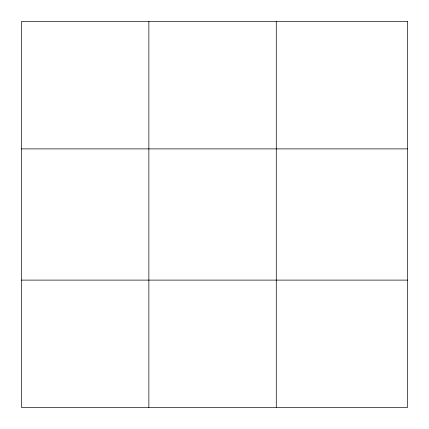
<?xml version="1.0" encoding="UTF-8"?>
<svg xmlns="http://www.w3.org/2000/svg" width="429" height="429" viewBox="0 0 429 429"><rect width="100%" height="100%" fill="white"/><g stroke="black" fill="none" stroke-linecap="round" stroke-linejoin="round"><path stroke-width="0.64" d="M148.863 407.464L148.863 21.536M276.276 407.464L276.276 21.536M21.45 148.89L407.55 148.89M21.45 280.11L407.55 280.11M407.55 21.536L407.55 407.464L21.45 407.464L21.45 21.536L407.55 21.536"/></g></svg>
